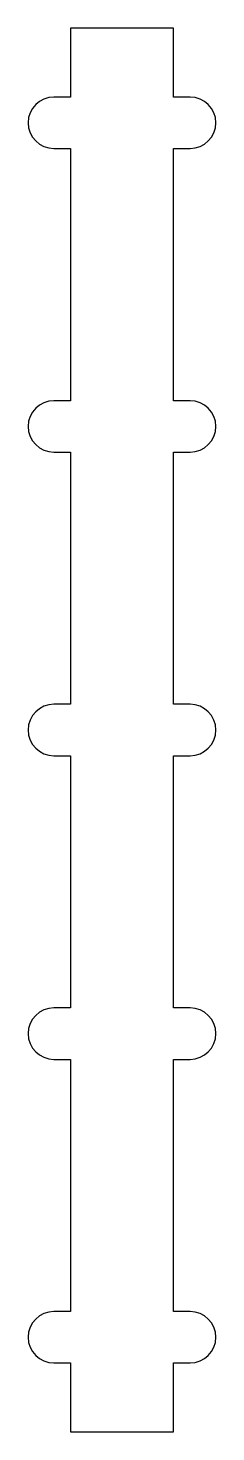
# Model space of a CAD drawing. Header units: millimetres. Extents: x -28 to 8, y -254 to 18.
import ezdxf

# ---------------------------------------------------------------- set-up
doc = ezdxf.new("R2010")
doc.units = ezdxf.units.MM

msp = doc.modelspace()

# ---------------------------------------------------------------- linework, layer by layer
at = {"color": 7, "linetype": 'Continuous', "lineweight": 25}
for p, q in [((-20, 18.33), (-20, 4.98)), ((0, 18.33), (-20, 18.33)), ((0, 4.98), (0, 18.33)), ((-20, 4.98), (-23.18, 4.98)), ((3.18, 4.98), (0, 4.98)), ((-23.18, -4.98), (-20, -4.98)), ((-20, -4.98), (-20, -53.82)), ((0, -4.98), (3.18, -4.98)), ((0, -53.82), (0, -4.98)), ((-20, -53.82), (-23.18, -53.82)), ((3.18, -53.82), (0, -53.82)), ((-23.18, -63.78), (-20, -63.78)), ((-20, -63.78), (-20, -112.62)), ((0, -63.78), (3.18, -63.78)), ((0, -112.62), (0, -63.78)), ((-20, -112.62), (-23.18, -112.62)), ((3.18, -112.62), (0, -112.62)), ((-23.18, -122.57), (-20, -122.57)), ((-20, -122.57), (-20, -171.41)), ((0, -122.57), (3.18, -122.57)), ((0, -171.41), (0, -122.57)), ((-20, -171.41), (-23.18, -171.41)), ((3.18, -171.41), (0, -171.41)), ((-23.18, -181.37), (-20, -181.37)), ((-20, -181.37), (-20, -230.21)), ((0, -181.37), (3.18, -181.37)), ((0, -230.21), (0, -181.37)), ((-20, -230.21), (-23.18, -230.21)), ((3.18, -230.21), (0, -230.21)), ((-23.18, -240.17), (-20, -240.17)), ((-20, -240.17), (-20, -253.52)), ((0, -240.17), (3.18, -240.17)), ((0, -253.52), (0, -240.17)), ((-20, -253.52), (0, -253.52))]:
    msp.add_line(p, q, dxfattribs=at)
for centre, start, end in [((-23.18, -0.02), 90, 179.7535), ((3.18, -0.02), 0.2465, 90), ((-23.18, 0.02), 180.2465, 270), ((3.18, 0.02), 270, 359.7535), ((-23.18, -58.82), 90, 179.7535), ((3.18, -58.82), 0.2465, 90), ((-23.18, -58.78), 180.2465, 270), ((3.18, -58.78), 270, 359.7535), ((-23.18, -117.62), 90, 179.7535), ((3.18, -117.62), 0.2465, 90), ((-23.18, -117.57), 180.2465, 270), ((3.18, -117.57), 270, 359.7535), ((-23.18, -176.41), 90, 179.7535), ((3.18, -176.41), 0.2465, 90), ((-23.18, -176.37), 180.2465, 270), ((3.18, -176.37), 270, 359.7535), ((-23.18, -235.21), 90, 179.7535), ((3.18, -235.21), 0.2465, 90), ((-23.18, -235.17), 180.2465, 270), ((3.18, -235.17), 270, 359.7535)]:
    msp.add_arc(centre, 5, start, end, dxfattribs=at)

doc.saveas('drawing.dxf')
